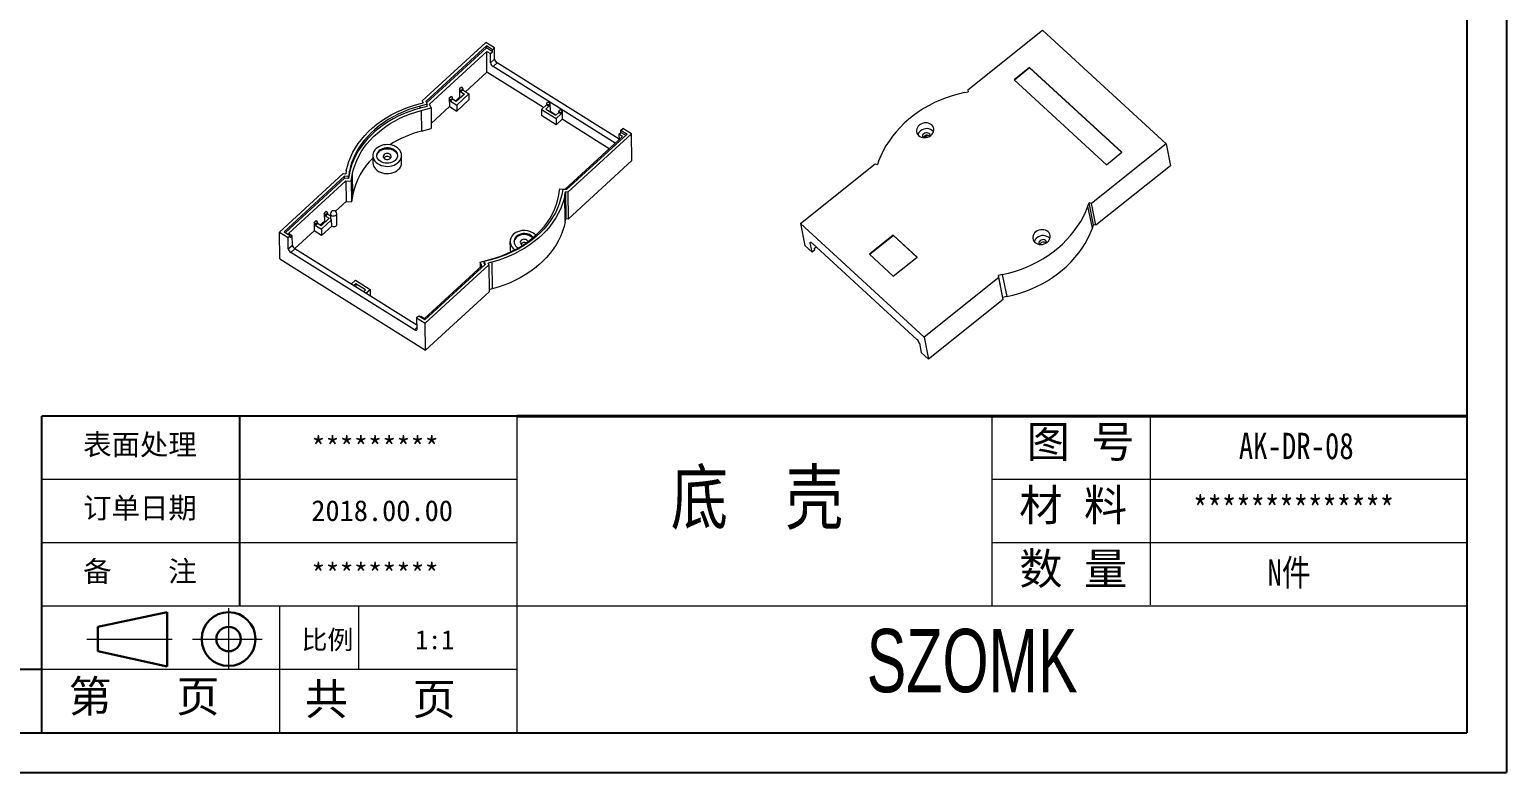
# Model space of a CAD drawing. Header units: inches. Extents: x 2145 to 2963, y 1126 to 1387.
# Drawn here: x 2731.1 to 2963.2, y 1125.7 to 1242.4 of the extents above; entities that cross this region are included whole.
import ezdxf

# ---------------------------------------------------------------- set-up
doc = ezdxf.new("R2010")
doc.units = ezdxf.units.IN
doc.header["$LTSCALE"] = 15
doc.linetypes.add('CENTER2', pattern=[28.575, 19.05, -3.175, 3.175, -3.175])
doc.layers.add('文字', color=81, linetype='Continuous')
for name, color, linetype, lineweight in [('粗实线', 7, 'Continuous', 30), ('细实线', 3, 'Continuous', 9), ('细点划线', 2, 'CENTER2', 9)]:
    doc.layers.add(name, color=color, linetype=linetype, lineweight=lineweight)
doc.styles.get("Standard").update_dxf_attribs({"font": 'txt', "bigfont": 'gbcbig.shx'})
doc.styles.add('宋体', font='', dxfattribs={"width": 0.8, "height": 3.5})
doc.styles.add('长仿宋', font='', dxfattribs={"width": 0.7, "height": 4})
doc.styles.get('宋体').set_extended_font_data('SimSun')
doc.styles.get('长仿宋').set_extended_font_data('SimSun')

msp = doc.modelspace()

# ---------------------------------------------------------------- linework, layer by layer
for p, q in [((2963.169, 1386.93), (2963.169, 1125.657)), ((2956.948, 1380.709), (2956.948, 1131.877)), ((2807.649, 1181.644), (2732.999, 1181.644)), ((2732.999, 1131.877), (2732.999, 1181.644)), ((2764.103, 1151.784), (2764.103, 1181.644)), ((2732.999, 1141.831), (2603.215, 1141.831)), ((2603.215, 1131.877), (2956.948, 1131.877)), ((2593.653, 1125.657), (2963.169, 1125.657)), ((2593.653, 1125.657), (2764.725, 1125.657))]:
    msp.add_line(p, q)
at = {"color": 7, "linetype": 'Continuous', "lineweight": 15}
for p, q in [((2878.536, 1232.948), (2890.264, 1242.314)), ((2890.264, 1242.314), (2909.692, 1224.461)), ((2802.791, 1240.38), (2792.795, 1231.196)), ((2802.857, 1239.845), (2793.353, 1231.114)), ((2802.86, 1239.52), (2793.45, 1230.875)), ((2804.138, 1239.536), (2802.791, 1240.38)), ((2803.818, 1239.242), (2802.857, 1239.845)), ((2802.86, 1239.52), (2802.857, 1239.845)), ((2803.821, 1238.917), (2802.86, 1239.52)), ((2803.818, 1239.242), (2804.138, 1239.536)), ((2804.155, 1237.748), (2804.138, 1239.536)), ((2793.913, 1230.706), (2802.925, 1238.985)), ((2802.925, 1238.985), (2803.502, 1238.624)), ((2802.957, 1235.734), (2802.925, 1238.985)), ((2803.502, 1238.624), (2803.821, 1238.917)), ((2803.516, 1237.161), (2803.502, 1238.624)), ((2803.516, 1237.161), (2804.155, 1237.748)), ((2803.821, 1238.917), (2803.818, 1239.242)), ((2804.543, 1237.181), (2803.904, 1236.594)), ((2823.702, 1225.172), (2804.543, 1237.181)), ((2802.957, 1235.734), (2799.591, 1232.641)), ((2811.839, 1230.166), (2802.957, 1235.734)), ((2823.121, 1224.548), (2803.904, 1236.594)), ((2888.215, 1236.471), (2885.778, 1234.526)), ((2888.231, 1236.392), (2885.832, 1234.476)), ((2902.745, 1223.119), (2888.215, 1236.471)), ((2888.231, 1236.392), (2888.215, 1236.471)), ((2902.707, 1223.089), (2888.231, 1236.392)), ((2798.951, 1233.366), (2798.631, 1233.072)), ((2798.631, 1233.072), (2798.644, 1231.772)), ((2798.825, 1232.789), (2798.631, 1233.072)), ((2799.145, 1233.083), (2798.825, 1232.789)), ((2798.825, 1232.789), (2798.827, 1232.626)), ((2798.827, 1232.626), (2799.146, 1232.92)), ((2798.827, 1232.626), (2799.404, 1232.265)), ((2798.951, 1233.366), (2799.145, 1233.083)), ((2799.145, 1233.083), (2799.146, 1232.92)), ((2799.146, 1232.92), (2800.108, 1232.317)), ((2877.972, 1232.498), (2878.59, 1232.616)), ((2878.536, 1232.948), (2878.59, 1232.616)), ((2885.778, 1234.526), (2900.308, 1221.174)), ((2792.315, 1230.755), (2792.913, 1230.906)), ((2793.535, 1230.664), (2792.475, 1230.396)), ((2792.478, 1230.071), (2792.475, 1230.396)), ((2793.538, 1230.339), (2792.478, 1230.071)), ((2792.795, 1231.196), (2792.913, 1230.906)), ((2792.795, 1231.196), (2792.799, 1230.877)), ((2793.353, 1231.114), (2793.535, 1230.664)), ((2793.538, 1230.339), (2793.535, 1230.664)), ((2794.161, 1230.096), (2793.913, 1230.706)), ((2797.047, 1230.304), (2794.185, 1227.674)), ((2797.353, 1231.898), (2797.034, 1231.605)), ((2797.034, 1231.605), (2797.047, 1230.304)), ((2797.228, 1231.321), (2797.034, 1231.605)), ((2797.047, 1230.304), (2798.2, 1229.581)), ((2797.547, 1231.615), (2797.228, 1231.321)), ((2797.228, 1231.321), (2797.229, 1231.159)), ((2797.229, 1231.159), (2797.549, 1231.452)), ((2797.229, 1231.159), (2798.191, 1230.556)), ((2797.353, 1231.898), (2797.547, 1231.615)), ((2797.549, 1231.452), (2797.547, 1231.615)), ((2798.126, 1231.091), (2797.549, 1231.452)), ((2798.644, 1231.772), (2797.993, 1231.174)), ((2799.404, 1232.265), (2798.126, 1231.091)), ((2798.191, 1230.556), (2800.108, 1232.317)), ((2798.191, 1230.556), (2798.2, 1229.581)), ((2798.2, 1229.581), (2800.117, 1231.342)), ((2798.644, 1231.772), (2798.776, 1231.689)), ((2800.108, 1232.317), (2800.117, 1231.342)), ((2812.307, 1230.595), (2811.508, 1229.862)), ((2812.691, 1230.354), (2812.212, 1229.914)), ((2812.305, 1230.758), (2812.463, 1231.067)), ((2812.69, 1230.517), (2812.305, 1230.758)), ((2812.305, 1230.758), (2812.307, 1230.595)), ((2812.307, 1230.595), (2812.691, 1230.354)), ((2812.463, 1231.067), (2812.848, 1230.826)), ((2812.848, 1230.826), (2812.69, 1230.517)), ((2812.69, 1230.517), (2812.691, 1230.354)), ((2812.848, 1230.826), (2812.861, 1229.526)), ((2792.638, 1229.711), (2794.161, 1230.096)), ((2792.638, 1229.711), (2792.67, 1226.46)), ((2794.161, 1230.096), (2794.193, 1226.845)), ((2811.508, 1229.862), (2811.518, 1228.886)), ((2811.508, 1229.862), (2813.816, 1228.415)), ((2813.825, 1227.44), (2811.518, 1228.886)), ((2812.212, 1229.914), (2813.751, 1228.95)), ((2812.861, 1229.526), (2812.849, 1229.515)), ((2813.762, 1228.961), (2812.861, 1229.526)), ((2813.751, 1228.95), (2814.23, 1229.39)), ((2814.614, 1229.149), (2813.816, 1228.415)), ((2813.816, 1228.415), (2813.825, 1227.44)), ((2814.784, 1228.32), (2813.825, 1227.44)), ((2814.228, 1229.553), (2814.386, 1229.862)), ((2814.613, 1229.311), (2814.228, 1229.553)), ((2814.23, 1229.39), (2814.228, 1229.553)), ((2814.23, 1229.39), (2814.614, 1229.149)), ((2814.386, 1229.862), (2814.771, 1229.621)), ((2814.771, 1229.621), (2814.613, 1229.311)), ((2814.613, 1229.311), (2814.614, 1229.149)), ((2814.771, 1229.621), (2814.784, 1228.32)), ((2822.18, 1223.684), (2814.784, 1228.32)), ((2792.67, 1226.46), (2794.193, 1226.845)), ((2815.259, 1217.325), (2824.271, 1225.605)), ((2824.971, 1225.982), (2815.468, 1217.251)), ((2815.679, 1216.851), (2825.676, 1226.035)), ((2823.694, 1225.966), (2824.013, 1226.26)), ((2824.271, 1225.605), (2823.694, 1225.966)), ((2823.694, 1225.966), (2823.702, 1225.083)), ((2824.01, 1226.585), (2824.329, 1226.878)), ((2824.01, 1226.585), (2824.971, 1225.982)), ((2824.013, 1226.26), (2824.01, 1226.585)), ((2824.013, 1226.26), (2824.762, 1225.79)), ((2825.676, 1226.035), (2824.329, 1226.878)), ((2825.717, 1221.808), (2825.676, 1226.035)), ((2909.692, 1224.461), (2897.963, 1215.095)), ((2909.692, 1224.461), (2910.389, 1221.013)), ((2785.025, 1222.601), (2785.036, 1221.463)), ((2789.536, 1221.508), (2789.525, 1222.646)), ((2815.721, 1212.624), (2825.717, 1221.808)), ((2852.218, 1211.93), (2863.946, 1221.297)), ((2863.946, 1221.297), (2864.329, 1221.227)), ((2864.509, 1221.746), (2864.329, 1221.227)), ((2910.389, 1221.013), (2898.661, 1211.647)), ((2900.308, 1221.174), (2902.745, 1223.119)), ((2780.36, 1219.772), (2770.364, 1210.588)), ((2780.572, 1219.372), (2771.068, 1210.641)), ((2780.575, 1219.047), (2771.281, 1210.508)), ((2771.776, 1210.368), (2780.787, 1218.647)), ((2780.36, 1219.772), (2780.758, 1219.739)), ((2781.189, 1219.321), (2780.572, 1219.372)), ((2780.575, 1219.047), (2780.572, 1219.372)), ((2781.192, 1218.996), (2780.575, 1219.047)), ((2780.841, 1220.213), (2780.758, 1219.739)), ((2780.787, 1218.647), (2781.623, 1218.578)), ((2780.787, 1218.647), (2780.819, 1215.396)), ((2781.336, 1220.162), (2781.189, 1219.321)), ((2781.192, 1218.996), (2781.189, 1219.321)), ((2781.339, 1219.837), (2781.192, 1218.996)), ((2781.339, 1219.837), (2781.336, 1220.162)), ((2781.623, 1218.578), (2781.834, 1219.785)), ((2781.623, 1218.578), (2781.655, 1215.326)), ((2781.866, 1216.534), (2781.834, 1219.785)), ((2781.866, 1216.534), (2781.655, 1215.326)), ((2814.212, 1216.187), (2814.423, 1217.395)), ((2814.423, 1217.395), (2815.259, 1217.325)), ((2814.851, 1217.302), (2814.704, 1216.461)), ((2815.468, 1217.251), (2814.851, 1217.302)), ((2815.199, 1216.41), (2815.282, 1216.884)), ((2815.241, 1212.183), (2815.199, 1216.41)), ((2815.679, 1216.851), (2815.282, 1216.884)), ((2815.282, 1216.884), (2815.324, 1212.657)), ((2815.679, 1216.851), (2815.721, 1212.624)), ((2780.819, 1215.396), (2779.145, 1213.857)), ((2780.819, 1215.396), (2781.655, 1215.326)), ((2897.4, 1214.645), (2897.581, 1215.165)), ((2898.098, 1211.197), (2897.4, 1214.645)), ((2897.963, 1215.095), (2897.581, 1215.165)), ((2898.278, 1211.716), (2897.581, 1215.165)), ((2898.661, 1211.647), (2897.963, 1215.095)), ((2775.788, 1212.086), (2776.108, 1212.38)), ((2775.788, 1212.086), (2775.801, 1210.785)), ((2775.982, 1211.803), (2775.788, 1212.086)), ((2776.302, 1212.096), (2775.982, 1211.803)), ((2775.982, 1211.803), (2775.984, 1211.64)), ((2776.303, 1211.934), (2775.984, 1211.64)), ((2775.984, 1211.64), (2776.945, 1211.038)), ((2776.108, 1212.38), (2776.302, 1212.096)), ((2776.303, 1211.934), (2776.302, 1212.096)), ((2776.88, 1211.572), (2776.303, 1211.934)), ((2777.399, 1212.253), (2776.748, 1211.655)), ((2778.158, 1212.746), (2776.88, 1211.572)), ((2778.543, 1212.505), (2776.945, 1211.038)), ((2777.386, 1213.554), (2777.705, 1213.847)), ((2777.386, 1213.554), (2777.399, 1212.253)), ((2777.58, 1213.27), (2777.386, 1213.554)), ((2777.531, 1212.17), (2777.399, 1212.253)), ((2777.899, 1213.564), (2777.58, 1213.27)), ((2777.58, 1213.27), (2777.581, 1213.108)), ((2777.901, 1213.401), (2777.581, 1213.108)), ((2777.581, 1213.108), (2778.158, 1212.746)), ((2777.705, 1213.847), (2777.899, 1213.564)), ((2777.899, 1213.564), (2777.901, 1213.401)), ((2777.901, 1213.401), (2778.359, 1213.114)), ((2778.359, 1213.135), (2778.345, 1213.123)), ((2778.356, 1213.444), (2778.362, 1212.794)), ((2778.552, 1211.53), (2778.543, 1212.505)), ((2779.372, 1211.828), (2779.356, 1213.454)), ((2815.241, 1212.183), (2815.324, 1212.657)), ((2815.721, 1212.624), (2815.324, 1212.657)), ((2871.645, 1194.078), (2852.218, 1211.93)), ((2852.218, 1211.93), (2852.915, 1208.482)), ((2898.098, 1211.197), (2898.278, 1211.716)), ((2898.661, 1211.647), (2898.278, 1211.716)), ((2770.406, 1206.361), (2770.364, 1210.588)), ((2770.364, 1210.588), (2771.71, 1209.744)), ((2771.068, 1210.641), (2772.03, 1210.038)), ((2772.03, 1210.038), (2771.71, 1209.744)), ((2771.728, 1207.956), (2771.71, 1209.744)), ((2772.353, 1210.006), (2771.776, 1210.368)), ((2772.033, 1209.713), (2772.03, 1210.038)), ((2772.033, 1209.713), (2772.353, 1210.006)), ((2772.367, 1208.543), (2772.353, 1210.006)), ((2775.801, 1210.785), (2772.749, 1207.981)), ((2776.955, 1210.062), (2775.801, 1210.785)), ((2776.945, 1211.038), (2776.955, 1210.062)), ((2778.552, 1211.53), (2776.955, 1210.062)), ((2866.801, 1210.118), (2863.053, 1207.124)), ((2866.817, 1210.038), (2863.107, 1207.075)), ((2870.556, 1206.667), (2866.801, 1210.118)), ((2866.817, 1210.038), (2866.801, 1210.118)), ((2870.518, 1206.637), (2866.817, 1210.038)), ((2771.728, 1207.956), (2772.367, 1208.543)), ((2772.755, 1207.977), (2772.116, 1207.39)), ((2791.539, 1195.215), (2772.116, 1207.39)), ((2791.913, 1195.967), (2772.755, 1207.977)), ((2806.563, 1209.1), (2806.574, 1207.962)), ((2854.058, 1207.432), (2852.915, 1208.482)), ((2854.058, 1207.432), (2853.763, 1208.891)), ((2854.036, 1208.856), (2870.525, 1193.704)), ((2854.433, 1207.731), (2854.058, 1207.432)), ((2854.379, 1207.996), (2854.696, 1208.249)), ((2854.379, 1207.996), (2854.433, 1207.731)), ((2863.053, 1207.124), (2866.808, 1203.674)), ((2770.406, 1206.361), (2793.29, 1192.016)), ((2793.121, 1196.987), (2802.133, 1205.266)), ((2802.687, 1205.509), (2793.183, 1196.778)), ((2793.248, 1196.243), (2803.244, 1205.427)), ((2801.886, 1205.876), (2803.408, 1206.261)), ((2802.133, 1205.266), (2801.886, 1205.876)), ((2801.886, 1205.876), (2801.894, 1205.047)), ((2803.565, 1206.227), (2802.505, 1205.959)), ((2802.505, 1205.959), (2802.687, 1205.509)), ((2802.508, 1205.634), (2802.505, 1205.959)), ((2802.508, 1205.634), (2802.593, 1205.423)), ((2803.725, 1205.868), (2803.127, 1205.717)), ((2803.244, 1205.427), (2803.127, 1205.717)), ((2803.244, 1205.427), (2803.286, 1201.2)), ((2803.725, 1205.868), (2803.766, 1201.641)), ((2866.808, 1203.674), (2870.556, 1206.667)), ((2781.631, 1202.413), (2782.276, 1203.005)), ((2782.341, 1202.471), (2782.015, 1202.172)), ((2782.276, 1203.005), (2784.583, 1201.559)), ((2783.879, 1201.506), (2782.341, 1202.471)), ((2782.341, 1202.471), (2782.346, 1201.965)), ((2883.374, 1203.444), (2871.645, 1194.078)), ((2883.937, 1203.894), (2883.319, 1203.776)), ((2883.374, 1203.444), (2883.319, 1203.776)), ((2884.017, 1200.327), (2883.319, 1203.776)), ((2884.071, 1199.995), (2883.374, 1203.444)), ((2883.937, 1203.894), (2884.635, 1200.445)), ((2783.554, 1201.207), (2783.879, 1201.506)), ((2783.938, 1200.966), (2784.583, 1201.559)), ((2784.575, 1200.567), (2784.593, 1200.583)), ((2784.583, 1201.559), (2784.593, 1200.583)), ((2793.29, 1192.016), (2803.286, 1201.2)), ((2803.766, 1201.641), (2803.283, 1201.519)), ((2884.071, 1199.995), (2872.343, 1190.629)), ((2884.635, 1200.445), (2884.017, 1200.327)), ((2884.071, 1199.995), (2884.017, 1200.327)), ((2792.222, 1197.38), (2791.902, 1197.087)), ((2791.902, 1197.087), (2793.248, 1196.243)), ((2791.902, 1197.087), (2791.92, 1195.299)), ((2793.183, 1196.778), (2792.222, 1197.38)), ((2792.434, 1197.247), (2792.544, 1197.349)), ((2792.544, 1197.349), (2793.121, 1196.987)), ((2793.29, 1192.016), (2793.248, 1196.243)), ((2870.905, 1193.138), (2871.2, 1191.679)), ((2871.645, 1194.078), (2872.343, 1190.629)), ((2872.343, 1190.629), (2871.2, 1191.679))]:
    msp.add_line(p, q, dxfattribs=at)
at = {"color": 8, "linetype": 'Continuous', "lineweight": 15}
for p, q in [((2853.869, 1208.976), (2853.763, 1208.891)), ((2791.539, 1195.215), (2791.917, 1195.563))]:
    msp.add_line(p, q, dxfattribs=at)
at = {"color": 7, "linetype": 'Continuous', "lineweight": 15, "flags": 128}
for points in [[(2877.972, 1232.498), (2877.005, 1232.274), (2876.051, 1232.003), (2875.112, 1231.688), (2874.193, 1231.328), (2873.296, 1230.926), (2872.423, 1230.482), (2871.579, 1229.998), (2870.766, 1229.475), (2869.985, 1228.915), (2869.241, 1228.321), (2868.534, 1227.693), (2867.869, 1227.034), (2867.246, 1226.347), (2866.668, 1225.633), (2866.136, 1224.894), (2865.653, 1224.134), (2865.22, 1223.354), (2864.838, 1222.557), (2864.509, 1221.746)], [(2780.841, 1220.213), (2781.017, 1220.956), (2781.249, 1221.691), (2781.536, 1222.414), (2781.877, 1223.124), (2782.27, 1223.819), (2782.715, 1224.495), (2783.21, 1225.151), (2783.753, 1225.785), (2784.343, 1226.395), (2784.978, 1226.978), (2785.655, 1227.532), (2786.372, 1228.057), (2787.128, 1228.55), (2787.919, 1229.009), (2788.744, 1229.433), (2789.598, 1229.821), (2790.48, 1230.172), (2791.387, 1230.483), (2792.315, 1230.755)], [(2792.475, 1230.396), (2791.574, 1230.132), (2790.694, 1229.829), (2789.838, 1229.489), (2789.008, 1229.112), (2788.208, 1228.7), (2787.44, 1228.254), (2786.707, 1227.776), (2786.01, 1227.267), (2785.353, 1226.728), (2784.737, 1226.162), (2784.164, 1225.571), (2783.637, 1224.955), (2783.156, 1224.318), (2782.724, 1223.662), (2782.342, 1222.988), (2782.011, 1222.298), (2781.733, 1221.596), (2781.507, 1220.883), (2781.336, 1220.162)], [(2792.478, 1230.071), (2791.577, 1229.807), (2790.697, 1229.504), (2789.841, 1229.164), (2789.011, 1228.787), (2788.211, 1228.375), (2787.443, 1227.929), (2786.71, 1227.451), (2786.013, 1226.941), (2785.356, 1226.403), (2784.74, 1225.837), (2784.167, 1225.245), (2783.64, 1224.63), (2783.159, 1223.993), (2782.727, 1223.337), (2782.345, 1222.663), (2782.014, 1221.973), (2781.736, 1221.271), (2781.51, 1220.558), (2781.339, 1219.837)], [(2781.834, 1219.785), (2782, 1220.485), (2782.219, 1221.176), (2782.49, 1221.857), (2782.811, 1222.526), (2783.182, 1223.18), (2783.601, 1223.816), (2784.067, 1224.434), (2784.578, 1225.031), (2785.134, 1225.605), (2785.731, 1226.153), (2786.369, 1226.676), (2787.044, 1227.17), (2787.756, 1227.634), (2788.5, 1228.066), (2789.276, 1228.466), (2790.081, 1228.831), (2790.911, 1229.161), (2791.764, 1229.455), (2792.638, 1229.711)], [(2870.914, 1227.422), (2870.73, 1227.246), (2870.588, 1227.044), (2870.493, 1226.826), (2870.448, 1226.598), (2870.456, 1226.371), (2870.516, 1226.152), (2870.626, 1225.951), (2870.781, 1225.774), (2870.976, 1225.629), (2871.203, 1225.521), (2871.454, 1225.454), (2871.718, 1225.432), (2871.986, 1225.454), (2872.247, 1225.52), (2872.492, 1225.627), (2872.71, 1225.772), (2872.894, 1225.948), (2873.036, 1226.15), (2873.131, 1226.368), (2873.176, 1226.596), (2873.168, 1226.823), (2873.108, 1227.042), (2872.998, 1227.244), (2872.843, 1227.42), (2872.648, 1227.565), (2872.421, 1227.673), (2872.17, 1227.74), (2871.906, 1227.763), (2871.638, 1227.741), (2871.377, 1227.674), (2871.133, 1227.567), (2870.914, 1227.422)], [(2872.621, 1225.706), (2872.61, 1225.805), (2872.548, 1225.95), (2872.437, 1226.07), (2872.287, 1226.154), (2872.112, 1226.195), (2871.927, 1226.189), (2871.748, 1226.137), (2871.592, 1226.044)], [(2871.692, 1225.432), (2871.995, 1225.642), (2872.222, 1225.794)], [(2785.544, 1223.708), (2785.345, 1223.494), (2785.191, 1223.259), (2785.086, 1223.01), (2785.032, 1222.751), (2785.031, 1222.489), (2785.082, 1222.231), (2785.185, 1221.981), (2785.337, 1221.747), (2785.534, 1221.533), (2785.772, 1221.345), (2786.045, 1221.187), (2786.347, 1221.062), (2786.671, 1220.974), (2787.009, 1220.925), (2787.353, 1220.916), (2787.696, 1220.946), (2788.028, 1221.016), (2788.343, 1221.123), (2788.633, 1221.266), (2788.891, 1221.441), (2789.111, 1221.643), (2789.288, 1221.868), (2789.418, 1222.111), (2789.497, 1222.366), (2789.525, 1222.627), (2789.5, 1222.888), (2789.423, 1223.142), (2789.295, 1223.385), (2789.12, 1223.61), (2788.902, 1223.811), (2788.645, 1223.985), (2788.357, 1224.127), (2788.043, 1224.233), (2787.711, 1224.302), (2787.369, 1224.332), (2787.025, 1224.321), (2786.687, 1224.271), (2786.362, 1224.182), (2786.059, 1224.056), (2785.784, 1223.897), (2785.544, 1223.708)], [(2788.525, 1221.84), (2788.32, 1221.682), (2788.08, 1221.555), (2787.816, 1221.462), (2787.533, 1221.406), (2787.243, 1221.389), (2786.953, 1221.412), (2786.674, 1221.474), (2786.414, 1221.573), (2786.182, 1221.706), (2785.985, 1221.868), (2785.829, 1222.054), (2785.72, 1222.259), (2785.661, 1222.476), (2785.653, 1222.697), (2785.698, 1222.916), (2785.794, 1223.125), (2785.937, 1223.318), (2786.123, 1223.489), (2786.346, 1223.633), (2786.599, 1223.743), (2786.874, 1223.818), (2787.162, 1223.854), (2787.453, 1223.851), (2787.739, 1223.809), (2788.009, 1223.728), (2788.256, 1223.612), (2788.472, 1223.464), (2788.649, 1223.289), (2788.782, 1223.092), (2788.866, 1222.881), (2788.899, 1222.661), (2788.881, 1222.44), (2788.81, 1222.225), (2788.69, 1222.023), (2788.525, 1221.84)], [(2785.654, 1222.526), (2785.655, 1222.534), (2785.7, 1222.753), (2785.795, 1222.962), (2785.939, 1223.156), (2786.125, 1223.327), (2786.348, 1223.47), (2786.601, 1223.581), (2786.876, 1223.656), (2787.163, 1223.692), (2787.455, 1223.689), (2787.74, 1223.646), (2788.011, 1223.565), (2788.258, 1223.449), (2788.473, 1223.301), (2788.65, 1223.126), (2788.783, 1222.93), (2788.868, 1222.718), (2788.897, 1222.558)], [(2785.036, 1221.463), (2785.061, 1221.221), (2785.139, 1220.967), (2785.266, 1220.724), (2785.441, 1220.499), (2785.66, 1220.298), (2785.916, 1220.124), (2786.204, 1219.982), (2786.518, 1219.876), (2786.85, 1219.807), (2787.192, 1219.777), (2787.536, 1219.788), (2787.875, 1219.838), (2788.199, 1219.927), (2788.503, 1220.053), (2788.777, 1220.212), (2789.017, 1220.401)], [(2786.796, 1222.762), (2786.7, 1222.641), (2786.654, 1222.503), (2786.665, 1222.362), (2786.729, 1222.23), (2786.842, 1222.118), (2786.994, 1222.036), (2787.171, 1221.993), (2787.357, 1221.99), (2787.536, 1222.03), (2787.692, 1222.108), (2787.812, 1222.218), (2787.883, 1222.349), (2787.901, 1222.49), (2787.863, 1222.628), (2787.773, 1222.752), (2787.639, 1222.849), (2787.473, 1222.913), (2787.289, 1222.936), (2787.104, 1222.917), (2786.935, 1222.857), (2786.796, 1222.762)], [(2814.704, 1216.461), (2814.533, 1215.74), (2814.307, 1215.027), (2814.029, 1214.324), (2813.698, 1213.635), (2813.316, 1212.961), (2812.884, 1212.305), (2812.403, 1211.668), (2811.876, 1211.052), (2811.303, 1210.461), (2810.687, 1209.895), (2810.03, 1209.356), (2809.333, 1208.847), (2808.6, 1208.369), (2807.832, 1207.923), (2807.032, 1207.511), (2806.202, 1207.134), (2805.346, 1206.794), (2804.466, 1206.491), (2803.565, 1206.227)], [(2815.199, 1216.41), (2815.023, 1215.667), (2814.791, 1214.932), (2814.504, 1214.209), (2814.163, 1213.498), (2813.77, 1212.804), (2813.325, 1212.128), (2812.83, 1211.472), (2812.287, 1210.838), (2811.697, 1210.228), (2811.062, 1209.645), (2810.385, 1209.091), (2809.667, 1208.566), (2808.912, 1208.073), (2808.121, 1207.614), (2807.296, 1207.19), (2806.442, 1206.802), (2805.56, 1206.451), (2804.653, 1206.14), (2803.725, 1205.868)], [(2803.408, 1206.261), (2804.282, 1206.517), (2805.135, 1206.811), (2805.966, 1207.141), (2806.77, 1207.507), (2807.546, 1207.906), (2808.291, 1208.339), (2809.002, 1208.803), (2809.678, 1209.297), (2810.315, 1209.819), (2810.913, 1210.368), (2811.468, 1210.942), (2811.98, 1211.538), (2812.446, 1212.156), (2812.865, 1212.793), (2813.235, 1213.447), (2813.556, 1214.115), (2813.827, 1214.796), (2814.046, 1215.488), (2814.212, 1216.187)], [(2883.937, 1203.894), (2884.904, 1204.118), (2885.859, 1204.388), (2886.797, 1204.704), (2887.717, 1205.063), (2888.614, 1205.466), (2889.486, 1205.91), (2890.33, 1206.394), (2891.144, 1206.917), (2891.924, 1207.476), (2892.669, 1208.071), (2893.375, 1208.699), (2894.041, 1209.357), (2894.664, 1210.045), (2895.242, 1210.759), (2895.773, 1211.497), (2896.256, 1212.258), (2896.689, 1213.038), (2897.071, 1213.834), (2897.4, 1214.645)], [(2778.552, 1211.53), (2778.697, 1211.467), (2778.862, 1211.443), (2779.028, 1211.463), (2779.176, 1211.523), (2779.29, 1211.616), (2779.357, 1211.733), (2779.372, 1211.828)], [(2815.241, 1212.183), (2815.065, 1211.44), (2814.832, 1210.705), (2814.546, 1209.982), (2814.205, 1209.271), (2813.812, 1208.577), (2813.367, 1207.901), (2812.872, 1207.245), (2812.328, 1206.611), (2811.739, 1206.001), (2811.104, 1205.418), (2810.427, 1204.864), (2809.709, 1204.339), (2808.954, 1203.846), (2808.162, 1203.387), (2807.338, 1202.963), (2806.484, 1202.575), (2805.601, 1202.224), (2804.695, 1201.913), (2803.766, 1201.641)], [(2808.334, 1209.261), (2808.237, 1209.139), (2808.192, 1209.002), (2808.203, 1208.861), (2808.267, 1208.728), (2808.38, 1208.616), (2808.532, 1208.535), (2808.577, 1208.519)], [(2884.635, 1200.445), (2885.602, 1200.67), (2886.557, 1200.94), (2887.495, 1201.255), (2888.414, 1201.615), (2889.311, 1202.017), (2890.184, 1202.461), (2891.028, 1202.946), (2891.842, 1203.468), (2892.622, 1204.028), (2893.367, 1204.622), (2894.073, 1205.25), (2894.738, 1205.909), (2895.361, 1206.596), (2895.94, 1207.311), (2896.471, 1208.049), (2896.954, 1208.809), (2897.387, 1209.589), (2897.769, 1210.386), (2898.098, 1211.197)], [(2889.199, 1210.62), (2889.015, 1210.443), (2888.873, 1210.242), (2888.778, 1210.023), (2888.733, 1209.796), (2888.741, 1209.569), (2888.801, 1209.35), (2888.911, 1209.148), (2889.066, 1208.971), (2889.261, 1208.826), (2889.488, 1208.718), (2889.739, 1208.652), (2890.003, 1208.629), (2890.271, 1208.651), (2890.532, 1208.717), (2890.777, 1208.825), (2890.995, 1208.969), (2891.179, 1209.146), (2891.321, 1209.347), (2891.416, 1209.566), (2891.461, 1209.793), (2891.453, 1210.021), (2891.393, 1210.239), (2891.283, 1210.441), (2891.128, 1210.618), (2890.933, 1210.763), (2890.706, 1210.871), (2890.455, 1210.937), (2890.191, 1210.96), (2889.923, 1210.938), (2889.662, 1210.872), (2889.418, 1210.764), (2889.199, 1210.62)], [(2890.906, 1208.904), (2890.895, 1209.003), (2890.833, 1209.148), (2890.722, 1209.267), (2890.572, 1209.351), (2890.397, 1209.393), (2890.212, 1209.387), (2890.033, 1209.335), (2889.877, 1209.241)], [(2853.763, 1208.891), (2853.759, 1208.937), (2853.767, 1208.969), (2853.788, 1208.988), (2853.821, 1208.99), (2853.863, 1208.978), (2853.915, 1208.951), (2853.973, 1208.909), (2854.036, 1208.856)], [(2791.92, 1195.299), (2791.913, 1195.24), (2791.892, 1195.193), (2791.857, 1195.159), (2791.81, 1195.139), (2791.752, 1195.135), (2791.685, 1195.147), (2791.613, 1195.174), (2791.539, 1195.215)]]:
    msp.add_lwpolyline(points, dxfattribs=at)
at = {"color": 8, "linetype": 'Continuous', "lineweight": 15, "flags": 128}
msp.add_lwpolyline([(2779.241, 1213.208), (2779.116, 1213.126), (2778.963, 1213.078), (2778.799, 1213.071), (2778.641, 1213.105), (2778.506, 1213.176), (2778.409, 1213.277), (2778.36, 1213.396), (2778.356, 1213.444)], dxfattribs=at)
at = {"color": 7, "linetype": 'Continuous', "lineweight": 15}
for centre, radius, start, end in [((2804.309, 1237.287), 0.803, 189.09576, 239.71792), ((2804.948, 1237.875), 0.803, 189.09576, 239.71792), ((2797.365, 1208.658), 18.411, 104.77407, 121.78192), ((2871.85, 1225.519), 1.229, 127.48913, 162.69532), ((2872.059, 1225.349), 1.492, 43.8038, 129.88141), ((2871.882, 1225.636), 0.501, 125.43818, 200.25024), ((2872.111, 1225.119), 0.685, 51.35815, 151.5175), ((2792.858, 1214.139), 11.25, 134.10219, 167.71041), ((2787.284, 1221.731), 0.724, 42.7474, 138.38399), ((2788.057, 1221.526), 1.479, 310.46186, 359.29283), ((2778.856, 1213.449), 0.5, 0.5657, 180.5657), ((2778.714, 1212.813), 0.352, 183.09846, 240.95113), ((2808.055, 1209.105), 1.47, 131.44777, 241.95677), ((2808.816, 1208.161), 2.681, 46.86268, 130.27372), ((2808.276, 1208.919), 1.089, 130.80063, 174.41184), ((2808.292, 1209.106), 1.082, 132.35621, 248.67587), ((2808.809, 1208.461), 1.908, 42.13244, 130.76615), ((2808.816, 1208.277), 1.928, 46.43122, 130.49563), ((2808.809, 1208.75), 0.698, 29.85905, 132.90253), ((2890.135, 1208.716), 1.229, 127.48913, 162.69532), ((2890.344, 1208.546), 1.492, 43.8038, 129.88141), ((2772.521, 1208.083), 0.803, 189.09576, 239.71792), ((2773.16, 1208.67), 0.803, 189.09576, 239.71792), ((2807.921, 1207.981), 1.347, 180.79625, 202.62613), ((2808.826, 1208.213), 0.737, 66.15117, 137.62288), ((2890.167, 1208.833), 0.5, 125.43532, 200.35039), ((2890.396, 1208.317), 0.685, 51.35815, 151.5175), ((2869.651, 1192.706), 1.326, 19.03894, 48.80491)]:
    msp.add_arc(centre, radius, start, end, dxfattribs=at)
at = {"color": 8, "linetype": 'Continuous', "lineweight": 15}
msp.add_arc((2779.032, 1213.455), 0.324, 310.04293, 359.71177, dxfattribs=at)
at = {"layer": '粗实线', "color": 7, "lineweight": 40}
msp.add_line((2956.948, 1181.644), (2807.649, 1181.644), dxfattribs=at)
at = {"layer": '粗实线', "color": 7}
for p, q in [((2752.671, 1150.853), (2741.795, 1148.548)), ((2752.671, 1150.853), (2752.671, 1142.33)), ((2741.795, 1148.548), (2741.795, 1144.702)), ((2741.795, 1144.702), (2752.671, 1142.33))]:
    msp.add_line(p, q, dxfattribs=at)
for radius in [4.228, 1.923]:
    msp.add_circle((2762.35, 1146.625), radius, dxfattribs=at)
at = {"layer": '细实线', "color": 7}
for p, q in [((2807.649, 1181.644), (2807.649, 1131.877)), ((2882.298, 1181.644), (2882.298, 1151.784)), ((2907.182, 1181.644), (2907.182, 1151.993)), ((2807.649, 1171.691), (2732.999, 1171.691)), ((2956.948, 1171.691), (2882.298, 1171.691)), ((2807.649, 1161.737), (2732.999, 1161.737)), ((2956.948, 1161.737), (2882.298, 1161.737)), ((2956.948, 1151.784), (2732.999, 1151.784)), ((2770.324, 1151.784), (2770.324, 1131.877)), ((2782.766, 1151.784), (2782.766, 1141.831)), ((2807.649, 1141.831), (2732.999, 1141.831))]:
    msp.add_line(p, q, dxfattribs=at)
at = {"layer": '细点划线', "color": 7}
for p, q in [((2762.35, 1151.492), (2762.35, 1141.831)), ((2740.061, 1146.625), (2753.504, 1146.625)), ((2756.695, 1146.625), (2767.623, 1146.625))]:
    msp.add_line(p, q, dxfattribs=at)

# ---------------------------------------------------------------- texts
at = {"char_height": 3.27331, "width": 1860.38356, "attachment_point": 1}
for s, insert in [('{\\fSimHei|b0|i0|c134|p49;表面处理}', (2739.491, 1178.819)), ('{\\fSimHei|b0|i0|c134|p49;*********}', (2775.342, 1178.398)), ('{\\fSimHei|b0|i0|c134|p49;订单日期}', (2739.491, 1168.866)), ('{\\fSimHei|b0|i0|c134|p49;2018.00.00}', (2775.342, 1168.445)), ('{\\fSimHei|b0|i0|c134|p49;备    注}', (2739.491, 1158.913)), ('{\\fSimHei|b0|i0|c134|p49;*********}', (2775.342, 1158.492))]:
    msp.add_mtext(s, dxfattribs=dict(at, insert=insert))
at = {"layer": '文字', "color": 0, "attachment_point": 1, "style": '宋体'}
for s, insert, char_height, width in [('{\\H1.111x;AK-DR-08}', (2921.108, 1179.044), 3.73248, 43.15166), ('底  壳', (2831.81, 1173.051), 8.2944, 106.04092), ('{\\H1.111x;**************}', (2913.928, 1169.091), 3.73248, 43.15166), ('{\\H1.111x;N件}', (2925.623, 1159.137), 3.73248, 43.15166)]:
    msp.add_mtext(s, dxfattribs=dict(at, insert=insert, char_height=char_height, width=width))
at = {"layer": '粗实线', "insert": (2862.634, 1148.22), "char_height": 9.95328, "width": 111.61619, "attachment_point": 1, "style": '长仿宋'}
msp.add_mtext('{\\fSTXinwei|b0|i0|c134|p2;SZOMK}', dxfattribs=at)
at = {"layer": '细实线', "color": 7, "attachment_point": 1}
for s, insert, char_height, width in [('{\\fSimSun|b0|i0|c134|p54;图 号}', (2887.771, 1180.133), 4.97664, 24.8832), ('{\\fSimSun|b0|i0|c134|p54;材 料   }', (2886.591, 1170.18), 4.97664, 24.8832), ('{\\fSimSun|b0|i0|c134|p54;数 量}', (2886.615, 1160.177), 4.97664, 22.48509), ('{\\fSimSun|b0|i0|c134|p54;比例}', (2773.808, 1148.015), 2.98598, 13.10754), ('{\\fSimSun|b0|i0|c134|p54;1:1}', (2791.693, 1148.015), 2.98598, 13.10754), ('{\\fSimSun|b0|i0|c134|p54;第   页}', (2737.187, 1140.12), 4.97664, 37.3248), ('{\\fSimSun|b0|i0|c134|p54; 共   页}', (2770.933, 1139.697), 4.97664, 37.3248)]:
    msp.add_mtext(s, dxfattribs=dict(at, insert=insert, char_height=char_height, width=width))

doc.saveas('drawing.dxf')
